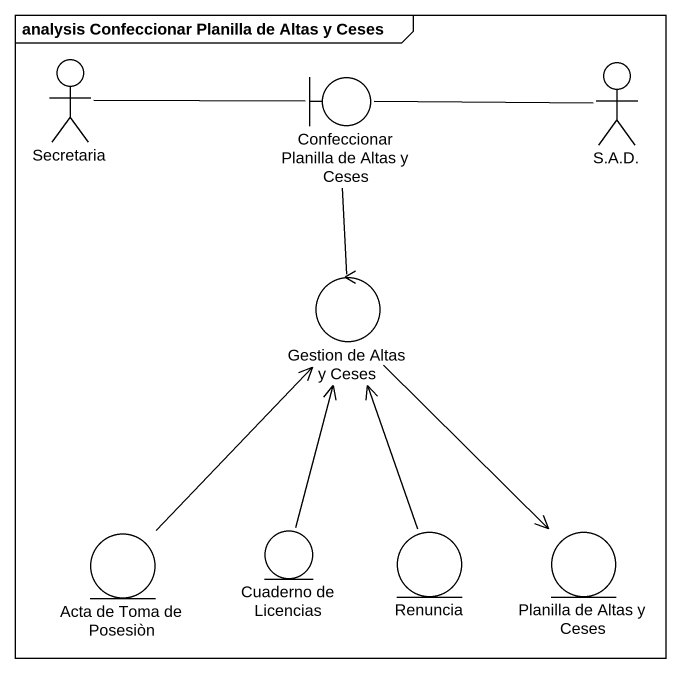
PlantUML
@startuml
mainframe analysis Confeccionar Planilla de Altas y Ceses
actor Secretaria
boundary "Confeccionar Planilla de Altas y Ceses" as Confeccionar_Planilla_de
actor "S.A.D." as S_A_D
control "Gestion de Altas y Ceses" as Gestion_de_Altas_y_Ceses
entity "Acta de Toma de Posesiòn" as Acta_de_Toma_de_Posesiòn
entity "Cuaderno de Licencias" as Cuaderno_de_Licencias
entity Renuncia
entity "Planilla de Altas y Ceses" as Planilla_de_Altas_y_Ceses
Secretaria -right- Confeccionar_Planilla_de
Confeccionar_Planilla_de -right- S_A_D
Confeccionar_Planilla_de -- Gestion_de_Altas_y_Ceses
Gestion_de_Altas_y_Ceses <-- Acta_de_Toma_de_Posesiòn
Gestion_de_Altas_y_Ceses <-- Renuncia
Gestion_de_Altas_y_Ceses --> Planilla_de_Altas_y_Ceses
Cuaderno_de_Licencias -up-> Gestion_de_Altas_y_Ceses
@enduml
